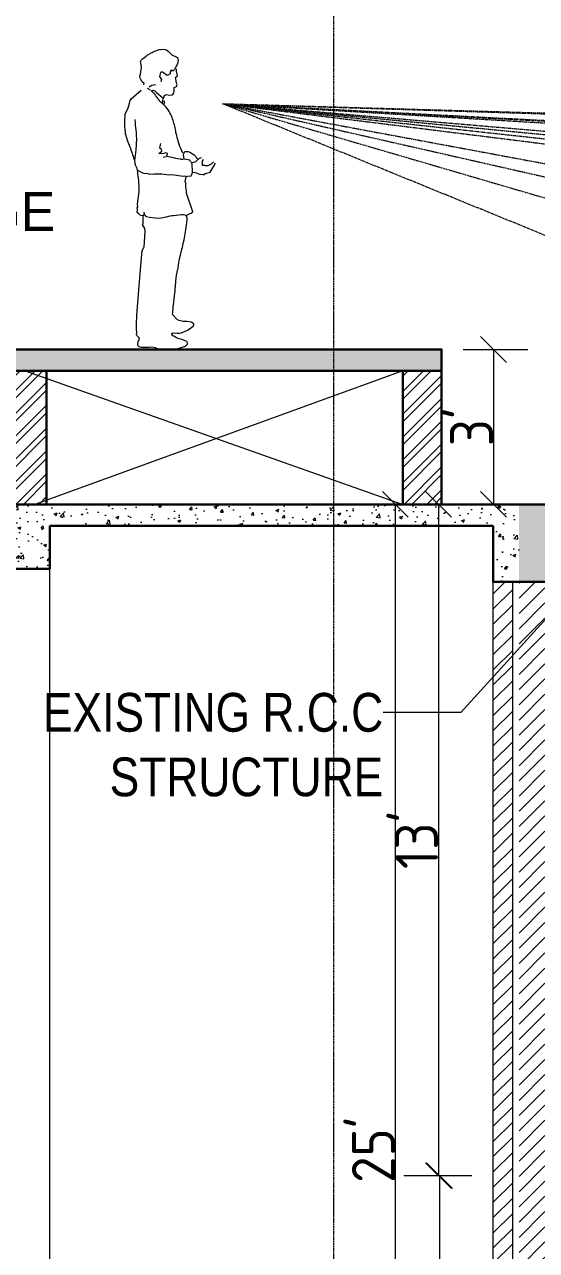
# Model space of a CAD drawing. Extents: x -95606 to 113309, y -42160 to -940.
# Drawn here: x -31482.6 to -31363.7, y -17771.3 to -17486.4 of the extents above; entities that cross this region are included whole.
import ezdxf
from ezdxf import colors
from ezdxf.entities.mleader import LeaderData, LeaderLine
from ezdxf.math import Vec2, Vec3

# ---------------------------------------------------------------- set-up
doc = ezdxf.new("R2010")
doc.units = 0
doc.header["$LTSCALE"] = 0.02
doc.header["$MEASUREMENT"] = 0
doc.header["$PDMODE"] = 3
doc.header["$PDSIZE"] = -2
doc.linetypes.add('( Dashed )', pattern=[0.75, 0.5, -0.25])
doc.linetypes.add('ACAD_ISO04W100', pattern=[30, 24, -3, 0, -3])
doc.layers.get('0').update_dxf_attribs({"linetype": 'CONTINUOUS'})
doc.layers.get('DEFPOINTS').update_dxf_attribs({"linetype": 'CONTINUOUS'})
for name, color, linetype, lineweight in [('dimension', 250, 'CONTINUOUS', 18), ('Hatch', 252, 'CONTINUOUS', 9), ('RBH CENTER LINE', 1, 'ACAD_ISO04W100', 13), ('RBH DIMENSIONS', 8, 'CONTINUOUS', 15), ('RBH TEXT', 50, 'CONTINUOUS', 13), ('RBH WALL - 0.18', 252, 'CONTINUOUS', 18), ('RBH WALL - 0.30', 7, 'CONTINUOUS', 30)]:
    doc.layers.add(name, color=color, linetype=linetype, lineweight=lineweight)
doc.styles.add('RBH TEXT40', font='ARIALN.TTF')
doc.styles.add('RBH-225', font='ARIALN.TTF', dxfattribs={"height": 225})
doc.styles.get("Standard").update_dxf_attribs({"font": 'ISOCP'})
doc.dimstyles.new('RBH DIM 01', dxfattribs={"dimtxt": 10, "dimasz": 6, "dimexe": 8, "dimexo": 5, "dimgap": 0.09, "dimtad": 1, "dimdec": 0, "dimzin": 0, "dimdsep": 46, "dimlunit": 4, "dimtxsty": 'Standard', "dimblk": 'OBLIQUE', "dimcen": 0.09, "dimclrd": 4, "dimclre": 1, "dimclrt": 2, "dimadec": 0, "dimazin": 0, "dimtfac": 1, "dimtdec": 0, "dimtofl": 0, "dimtmove": 0, "dimatfit": 3, "dimldrblk": 'OPEN30', "dimfxl": 1, "dimtolj": 1, "dimtzin": 0, "dimlwd": -1, "dimlwe": -1, "dimarcsym": 0})
pattern_1 = [(50, (-400882.442, -522400.5036), (7.172601826, -0.62752135), [0.75, -8.25]), (355, (-400882.442, -522400.5036), (-1.38751334, 7.52192134), [0.6, -6.6]), (100.4514445, (-400881.8446, -522400.556), (5.78508847, 6.89439991), [0.63740192, -7.01142112]), (46.1842, (-400882.442, -522398.504), (10.67241331, -1.65519281), [1.125, -12.375]), (96.6356355, (-400881.553, -522398.642), (9.34661946, 9.741186), [0.95610342, -10.5171376]), (351.184164, (-400882.442, -522398.504), (9.34661945, 9.741186), [0.9, -9.90000001]), (21, (-400881.442, -522399.0036), (5.96907052, -4.026188907), [0.75, -8.25]), (326, (-400881.442, -522399.0036), (2.43315332, 7.25150045), [0.6, -6.6]), (71.4514447, (-400880.945, -522399.339), (8.40222377, 3.22531153), [0.6374019, -7.01142112]), (37.5, (-400882.4423, -522400.5036), (0.121598553, 3.328938538), [0, -6.52, 0, -6.7, 0, -6.625]), (7.5, (-400882.4423, -522400.5036), (2.630695374, 3.944117119), [0, -3.82, 0, -6.37, 0, -2.525]), (327.5, (-400884.6723, -522400.5036), (5.338224362, -0.225548717), [0, -2.5, 0, -7.8, 0, -10.35]), (317.5, (-400885.6723, -522400.5036), (5.831861693, 1.001049823), [0, -3.25, 0, -5.18, 0, -7.35])]

# ---------------------------------------------------------------- blocks, each defined once
blk = doc.blocks.new('Man2')
at = {"linetype": 'Continuous'}
for points in [[(389.3, 1573.3), (389.3, 1581.7), (402.6, 1593.3), (415.5, 1612.5), (418.3, 1623.7), (415.2, 1634.9), (411.3, 1678.7), (413.8, 1689.9), (416.2, 1703.6), (418.7, 1712.3), (415.5, 1720.4), (408.5, 1727.4), (401.8, 1733.7), (394.8, 1740), (387.8, 1745.9), (381.2, 1751.5), (374.2, 1756.8), (367.2, 1761.7), (360.5, 1766.6), (353.5, 1770.8), (346.5, 1775), (339.5, 1778.5), (332.2, 1782), (325.2, 1784.8), (318.2, 1787.6), (310.8, 1790), (303.5, 1792.1), (284.5, 1793.9), (267.4, 1791.1), (256.9, 1784.8), (232.7, 1762.4), (205.4, 1753.3), (199.8, 1750.5), (197.4, 1742.1), (194.6, 1734), (198.1, 1714.8), (200.9, 1703.6), (203.7, 1697.9), (210, 1684.6), (212.4, 1676.2), (220.8, 1668.2), (226.8, 1668.5), (232, 1671.3), (235.2, 1665.7), (238, 1660.5), (235.9, 1649.3), (249.5, 1641.2), (254.8, 1638.8), (276.8, 1653.1), (282.1, 1656.3), (290.5, 1656.6), (296.1, 1653.5), (299.3, 1629), (286, 1611.8), (289.5, 1598.1)], [(265.3, 1462.6), (273.3, 1471), (270.2, 1482.3), (269.8, 1498.7), (264.2, 1509.6), (264.2, 1515.2), (257.9, 1520.4), (252.7, 1523.2), (230.6, 1522.5), (214.2, 1524.6), (207.9, 1535.5), (205.1, 1546.7), (207.2, 1568.4), (198.8, 1574), (193.2, 1576.4), (190, 1587.6), (195.6, 1595.7), (197.7, 1609.7), (200.5, 1620.9), (203, 1629.3), (191.4, 1639.5), (199.1, 1667.8), (201.6, 1681.1)], [(356.7, 1564.2), (342, 1575), (331.5, 1577.5), (320.3, 1579.9)], [(348.6, 1544.6), (367.5, 1553.3)], [(129.1, 1180.1), (136.4, 1192.7), (143.4, 1205.6), (149.7, 1218.2), (155.3, 1230.8), (160.6, 1243.8), (165.1, 1256.7), (169.3, 1270), (173.2, 1283.4), (178.8, 1300.2), (180.9, 1308.6), (183.4, 1319.8), (186.2, 1328.5), (189, 1337.3), (191.7, 1346), (194.6, 1354.8), (197.7, 1363.2), (200.9, 1371.9), (204.4, 1380.7), (208.2, 1389.1), (212.4, 1397.9), (217, 1406.6), (222.6, 1415.4), (228.5, 1424.1), (234.8, 1432.9), (242.5, 1441.6), (250.6, 1450.4), (259.7, 1459.5), (259, 1481.9), (264.9, 1484.7)], [(275.8, 1471), (280.3, 1474.5), (284.5, 1478), (288.7, 1482.3), (292.6, 1486.4), (296.5, 1491), (300.3, 1495.6), (303.8, 1500.1), (307.7, 1505), (311.5, 1509.9), (315.4, 1514.5), (319.2, 1519), (323.4, 1523.6), (328, 1527.8), (332.5, 1532), (337.8, 1535.5), (343, 1539), (334.6, 1544.2), (321.3, 1541.4), (312.9, 1535.1), (269.8, 1501.2)], [(417.6, 1121.9), (420.8, 1130.7), (423.9, 1139.8), (427.4, 1148.9), (431.3, 1158), (435.5, 1167.1), (439.3, 1176.6), (443.5, 1185.7), (447.7, 1195.1), (452.3, 1204.6), (456.5, 1214), (460.7, 1223.5), (464.9, 1233.3), (468.7, 1242.7), (472.9, 1252.5), (476.4, 1262.3), (479.9, 1272.2), (482, 1286.5), (484.5, 1297), (487.3, 1316.6), (489, 1338.3), (490.4, 1391.2), (476.1, 1423.8), (472.9, 1435), (469.1, 1456.7), (466.6, 1473.5), (460.3, 1484.3), (404, 1540.7)], [(360.2, 792.1), (368.2, 798.4), (379.1, 806.4), (378.4, 823.2), (381.2, 834.1), (378, 839.7), (380.5, 856.5), (375.6, 933.2), (377.7, 966.1), (380.1, 980.1), (381.9, 999.7), (384.7, 1010.2), (387.1, 1024.6), (389.6, 1035.1), (392, 1046.6), (396.6, 1068.7), (407.5, 1088.3), (410.3, 1102), (414.8, 1118.4), (410.6, 1179.4), (411.7, 1248.3), (413.8, 1264.8), (415.9, 1284.7), (418.7, 1301.2), (421.1, 1314.9), (423.2, 1326.1), (425.7, 1342.5), (427.8, 1361.8)], [(75.5, 1129.3), (80.7, 1132.1), (85.7, 1140.8), (96.9, 1141.2), (118.9, 1144), (121.4, 1155.5), (124.2, 1169.5), (124.2, 1177.9), (120.7, 1185.7), (117.9, 1190.9), (99, 1190.6), (87.8, 1187.4), (60.4, 1173.1), (49.9, 1164.7), (47.1, 1159), (36.3, 1147.5)], [(141.3, 1142.2), (160.2, 1142.6), (168.6, 1145.4), (182.7, 1148.5), (224, 1152.4), (223.6, 1160.8), (220.8, 1166), (220.5, 1172), (231.3, 1174.8), (242.2, 1169.9), (259, 1167.1), (273.3, 1167.4), (255.8, 1183.6), (258.3, 1192), (269.1, 1200.7), (268.8, 1211.9), (265.6, 1228)], [(-2.9, 1058.2), (-11.3, 1065.9), (-36.6, 1073.9), (-41.8, 1076.4), (-65.3, 1120.5), (-68.1, 1133.5)], [(-9.9, 1113.5), (-12.7, 1115.6), (-26.4, 1115.3), (-46, 1126.1), (-57.6, 1139.4)], [(-7.5, 1113.5), (6.9, 1113.9), (8.6, 1138.7), (3, 1149.9)], [(157.1, -4.9), (143.8, -2.1), (130.1, 0), (110.2, 2.5), (93.7, 4.6), (82.5, 7), (38, 25.2), (26.8, 36.1), (23.7, 41.3), (31.7, 52.9), (56.2, 62), (70.2, 65.1), (83.9, 67.9), (94.8, 70.7), (111.2, 79.9), (116.5, 82.6), (124.5, 91.4), (121.4, 96.7), (116.1, 99.1), (91.3, 98.4), (77.6, 100.5), (66.4, 103.3), (26.8, 124), (-1.2, 148.1), (-4, 154.1), (-4.3, 162.1), (12.1, 170.9), (37, 174), (61.8, 172.3), (84.3, 175.4), (94.4, 178.6), (127, 209.4), (126.6, 220.6), (125.9, 250.7), (120.7, 353), (122.8, 369.4), (120.3, 375.4), (121.7, 410.8), (118.2, 446.8), (114.4, 482.5), (111.2, 490.6), (110.5, 521.1), (107.4, 545.6), (103.9, 567.6), (100.4, 586.5), (97.6, 603.3), (94.4, 614.6), (90.9, 639.1), (87.8, 661.1), (84.3, 696.8), (80.1, 735), (76.2, 779.5), (78.3, 793.1), (83.9, 807.1), (61.1, 820.5), (55.9, 822.9), (47.1, 831.3), (90.9, 942.3), (93.7, 955.9), (96.2, 967.1), (98.6, 978), (100.7, 1000.4), (103.5, 1011.3), (99.7, 1041.7), (91.6, 1043.8), (71.6, 1046.6), (69.2, 1051.9), (63.2, 1068), (65.3, 1090.4), (67.8, 1101.3), (69.9, 1112.8), (72.7, 1126.5), (61.5, 1128.9), (53.1, 1131.4), (47.8, 1133.8), (27.5, 1155.5), (16.3, 1160.8)], [(138.2, 1142.2), (124.9, 1144.3)], [(242.9, 1147.5), (229.2, 1152.7)], [(-0.1, 1058.2), (18.8, 1058.9), (30, 1062.1), (38.4, 1064.9), (60.8, 1068)], [(325.9, 1039.6), (323.1, 1041.7), (304.2, 1041.4), (293, 1043.8), (256.9, 1045.9), (248.1, 1048), (201.9, 1044.2), (187.9, 1046.3), (119.3, 1042.1), (102.8, 1044.2)], [(329, 1042.1), (353.5, 1042.8), (364.4, 1045.9), (394.5, 1060.3)], [(308, 780.2), (304.9, 782.6), (252.3, 781.2), (235.9, 783.7), (222.2, 786.1), (213.8, 788.2), (202.6, 790.7), (180.5, 798.7), (169.3, 801.2), (160.9, 803.3), (144.1, 806.1), (127.7, 808.5), (114, 810.6), (102.8, 813.1), (83.9, 809.6)], [(160.2, -4.9), (198.8, -3.8), (215.2, 2.1), (237.3, 5.6), (254.1, 3.2), (270.5, 1.4), (303.8, -1), (314.3, 2.5), (322.4, 10.5), (321.7, 35.4), (319.2, 40.6), (315.7, 55), (321, 60.2), (332.2, 69), (334.6, 74.2), (334.3, 88.2), (336.7, 107.5), (338.5, 135.2), (340.2, 190.2), (336.4, 441.2), (335.3, 579.5), (326.2, 598.1), (323.8, 603.7), (323.1, 631.7), (323.8, 697.5), (326.6, 711.2), (329, 717.2), (342.3, 733.9), (339.2, 739.6), (341.3, 775.3), (340.6, 794.5), (335.3, 797.3), (337.1, 811)], [(310.8, 782.6), (321.3, 783), (332.2, 794.2)], [(357.4, 789.6), (343.7, 791.7)]]:
    blk.add_lwpolyline(points, dxfattribs=at)
blk = doc.blocks.new('_Oblique')
at = {"color": 0, "linetype": 'ByBlock', "lineweight": -2}
blk.add_line((-0.5, -0.5), (0.5, 0.5), dxfattribs=at)
blk = doc.blocks.new('*D744')
at = {"layer": 'DEFPOINTS', "color": 0, "lineweight": -2, "ltscale": 0.75, "transparency": 16777216}
for p in [(-31385.7, -17561.94), (-31385.7, -17597.94), (-31373.65, -17597.94)]:
    blk.add_point(p, dxfattribs=at)
at = {"layer": 'RBH DIMENSIONS', "color": 1, "ltscale": 0.75, "transparency": 16777216}
for p, q in [((-31380.7, -17561.94), (-31365.65, -17561.94)), ((-31380.7, -17597.94), (-31365.65, -17597.94))]:
    blk.add_line(p, q, dxfattribs=at)
at = {"layer": 'RBH DIMENSIONS', "color": 4, "ltscale": 0.75, "transparency": 16777216}
blk.add_line((-31373.65, -17561.94), (-31373.65, -17597.94), dxfattribs=at)
at = {"layer": 'RBH DIMENSIONS', "color": 4, "ltscale": 0.75, "transparency": 16777216, "xscale": 6, "yscale": 6, "zscale": 6}
for p, rotation in [((-31373.65, -17561.94), 90), ((-31373.65, -17597.94), 270)]:
    blk.add_blockref('_Oblique', p, dxfattribs=dict(at, rotation=rotation))
at = {"layer": 'RBH DIMENSIONS', "color": 2, "ltscale": 0.75, "transparency": 16777216, "insert": (-31378.74, -17579.94), "char_height": 10, "attachment_point": 5, "rotation": 90}
blk.add_mtext("\\A1;3'", dxfattribs=at)
blk = doc.blocks.new('_Open30')
at = {"color": 0, "linetype": 'ByBlock', "lineweight": -2}
for p, q in [((-1, 0.268), (0, 0)), ((0, 0), (-1, -0.268)), ((0, 0), (-1, 0))]:
    blk.add_line(p, q, dxfattribs=at)
blk = doc.blocks.new('*D719')
at = {"layer": 'DEFPOINTS', "color": 0, "lineweight": -2, "ltscale": 0.75, "transparency": 16777216}
for p in [(-31373.7, -17753.94), (-31386.2, -17897.94), (-31373.7, -17897.94)]:
    blk.add_point(p, dxfattribs=at)
at = {"layer": 'RBH DIMENSIONS', "color": 1, "ltscale": 0.75, "transparency": 16777216}
for p, q in [((-31378.7, -17753.94), (-31394.2, -17753.94)), ((-31378.7, -17897.94), (-31394.2, -17897.94))]:
    blk.add_line(p, q, dxfattribs=at)
at = {"layer": 'RBH DIMENSIONS', "color": 4, "ltscale": 0.75, "transparency": 16777216}
blk.add_line((-31386.2, -17753.94), (-31386.2, -17897.94), dxfattribs=at)
at = {"layer": 'RBH DIMENSIONS', "color": 4, "ltscale": 0.75, "transparency": 16777216, "xscale": 6, "yscale": 6, "zscale": 6}
for p, rotation in [((-31386.2, -17753.94), 90), ((-31386.2, -17897.94), 270)]:
    blk.add_blockref('_Oblique', p, dxfattribs=dict(at, rotation=rotation))
at = {"layer": 'RBH DIMENSIONS', "color": 2, "ltscale": 0.75, "transparency": 16777216, "insert": (-31391.29, -17825.94), "char_height": 10, "attachment_point": 5, "rotation": 90}
blk.add_mtext("\\A1;12'", dxfattribs=at)
blk = doc.blocks.new('*D720')
at = {"layer": 'DEFPOINTS', "color": 0, "lineweight": -2, "ltscale": 0.75, "transparency": 16777216}
for p in [(-31377.27, -17597.94), (-31386.45, -17753.94), (-31373.7, -17753.94)]:
    blk.add_point(p, dxfattribs=at)
at = {"layer": 'dimension', "color": 1, "ltscale": 0.75, "transparency": 16777216}
for p, q in [((-31382.27, -17597.94), (-31394.45, -17597.94)), ((-31378.7, -17753.94), (-31394.45, -17753.94))]:
    blk.add_line(p, q, dxfattribs=at)
at = {"layer": 'dimension', "color": 4, "ltscale": 0.75, "transparency": 16777216}
blk.add_line((-31386.45, -17597.94), (-31386.45, -17753.94), dxfattribs=at)
at = {"layer": 'dimension', "color": 4, "ltscale": 0.75, "transparency": 16777216, "xscale": 6, "yscale": 6, "zscale": 6}
for p, rotation in [((-31386.45, -17597.94), 90), ((-31386.45, -17753.94), 270)]:
    blk.add_blockref('_Oblique', p, dxfattribs=dict(at, rotation=rotation))
at = {"layer": 'dimension', "color": 2, "ltscale": 0.75, "transparency": 16777216, "insert": (-31391.54, -17675.94), "char_height": 10, "attachment_point": 5, "rotation": 90}
blk.add_mtext("\\A1;13'", dxfattribs=at)
blk = doc.blocks.new('*D721')
at = {"layer": 'DEFPOINTS', "color": 0, "lineweight": -2, "ltscale": 0.75, "transparency": 16777216}
for p in [(-31401.48, -17597.94), (-31396.45, -17597.94), (-31401.48, -17897.94)]:
    blk.add_point(p, dxfattribs=at)
at = {"layer": 'dimension', "color": 1, "ltscale": 0.75, "transparency": 16777216}
for p, q in [((-31396.48, -17597.94), (-31388.45, -17597.94)), ((-31396.48, -17897.94), (-31388.45, -17897.94))]:
    blk.add_line(p, q, dxfattribs=at)
at = {"layer": 'dimension', "color": 4, "ltscale": 0.75, "transparency": 16777216}
blk.add_line((-31396.45, -17897.94), (-31396.45, -17597.94), dxfattribs=at)
at = {"layer": 'dimension', "color": 4, "ltscale": 0.75, "transparency": 16777216, "xscale": 6, "yscale": 6, "zscale": 6}
for p, rotation in [((-31396.45, -17597.94), 90), ((-31396.45, -17897.94), 270)]:
    blk.add_blockref('_Oblique', p, dxfattribs=dict(at, rotation=rotation))
at = {"layer": 'dimension', "color": 2, "ltscale": 0.75, "transparency": 16777216, "insert": (-31401.54, -17747.94), "char_height": 10, "attachment_point": 5, "rotation": 90}
blk.add_mtext("\\A1;25'", dxfattribs=at)

msp = doc.modelspace()

# ---------------------------------------------------------------- hatches: boundary and pattern name
at = {"layer": 'Hatch', "ltscale": 0.75}
h = msp.add_hatch(dxfattribs=at)
h.set_pattern_fill('AR-CONC', color=256)
h.set_pattern_definition(pattern_1)
h.paths.add_polyline_path([(-31487.703, -17561.942), (-31634.375, -17561.942), (-31634.375, -17566.942), (-31487.703, -17566.942)])
h.paths.add_polyline_path([(-31385.703, -17561.942), (-31449.345, -17561.942), (-31449.384, -17561.946), (-31449.92, -17562.022), (-31450.77, -17561.942), (-31487.703, -17561.942), (-31487.703, -17566.942), (-31385.703, -17566.942)])
h = msp.add_hatch(dxfattribs=at)
h.set_pattern_fill('ANSI32', color=256, scale=10)
h.set_pattern_definition([(45, (-31625.59, -17574.559), (-2.65165, 2.65165), []), (45, (-31623.8222, -17574.559), (-2.65165, 2.65165), [])])
h.paths.add_polyline_path([(-31625.375, -17566.942), (-31634.375, -17566.942), (-31634.375, -17597.942), (-31625.375, -17597.942)])
h.paths.add_polyline_path([(-31579.203, -17566.942), (-31588.203, -17566.942), (-31588.203, -17597.942), (-31579.203, -17597.942)])
h.paths.add_polyline_path([(-31477.447, -17566.942), (-31482.697, -17566.942), (-31482.697, -17597.942), (-31477.447, -17597.942)])
h.paths.add_polyline_path([(-31482.697, -17566.942), (-31486.447, -17566.942), (-31486.447, -17597.942), (-31482.697, -17597.942)])
h.paths.add_polyline_path([(-31385.703, -17566.942), (-31394.703, -17566.942), (-31394.703, -17597.942), (-31385.703, -17597.942)])
h = msp.add_hatch(dxfattribs=at)
h.set_pattern_fill('AR-CONC', color=256)
h.set_pattern_definition(pattern_1)
h.paths.add_polyline_path([(-31476.703, -17602.942), (-31373.703, -17602.942), (-31373.703, -17615.942), (-31367.703, -17615.942), (-31367.703, -17597.942), (-31373.703, -17597.942), (-31487.703, -17597.942), (-31487.703, -17612.942), (-31476.703, -17612.942)])
h = msp.add_hatch(dxfattribs=at)
h.set_pattern_fill('AR-CONC', color=256)
h.set_pattern_definition(pattern_1)
h.paths.add_polyline_path([(-31186.817, -17597.942), (-31216.816, -17597.942), (-31367.703, -17597.942), (-31367.703, -17615.942), (-31361.703, -17615.942), (-31361.703, -17602.942), (-31186.817, -17602.942)])
h = msp.add_hatch(dxfattribs=at)
h.set_pattern_fill('ANSI31', color=256, scale=20)
h.set_pattern_definition([(45, (-400882.4423, -522400.5036), (-1.767766953, 1.767766953), [])])
h.paths.add_polyline_path([(-31787.703, -17753.942), (-31793.703, -17753.942), (-31793.703, -17993.942), (-31787.703, -17993.942)])
h.paths.add_polyline_path([(-31784.703, -17753.942), (-31787.703, -17753.942), (-31787.703, -17993.942), (-31784.703, -17993.942)])
h.paths.add_polyline_path([(-31784.703, -17615.942), (-31787.703, -17615.942), (-31787.703, -17753.942), (-31784.703, -17753.942)])
h.paths.add_polyline_path([(-31787.703, -17615.942), (-31793.703, -17615.942), (-31793.703, -17753.942), (-31787.703, -17753.942)])
h.paths.add_polyline_path([(-31369.203, -17615.942), (-31373.703, -17615.942), (-31373.703, -17753.942), (-31369.203, -17753.942)])
h.paths.add_polyline_path([(-31361.703, -17615.942), (-31367.703, -17615.942), (-31367.703, -17753.942), (-31361.703, -17753.942)])
h.paths.add_polyline_path([(-31361.703, -17753.942), (-31367.703, -17753.942), (-31367.703, -17993.942), (-31361.703, -17993.942), (-31361.703, -17765.942)])
h.paths.add_polyline_path([(-31369.203, -17753.942), (-31373.703, -17753.942), (-31373.703, -17993.942), (-31369.203, -17993.942)])

# ---------------------------------------------------------------- linework, layer by layer
at = {"layer": 'RBH CENTER LINE', "ltscale": 0.75}
msp.add_line((-31410.703, -18008.254), (-31410.703, -16985.003), dxfattribs=at)
at = {"layer": 'RBH DIMENSIONS', "ltscale": 0.75}
for p, q in [((-31482.453, -17566.942), (-31394.703, -17597.942)), ((-31394.703, -17566.942), (-31480.203, -17597.942))]:
    msp.add_line(p, q, dxfattribs=at)
at = {"layer": 'RBH WALL - 0.18', "ltscale": 0.75}
for p, q in [((-31476.703, -17993.942), (-31476.703, -17612.942)), ((-31373.703, -17993.942), (-31373.703, -17615.942)), ((-31369.203, -17993.942), (-31369.203, -17615.942))]:
    msp.add_line(p, q, dxfattribs=at)
at = {"layer": 'RBH WALL - 0.30', "color": 1, "linetype": '( Dashed )', "lineweight": 5, "ltscale": 0.25}
for p, q in [((-31436.589, -17504.837), (-31068.847, -17540.106)), ((-31436.589, -17504.837), (-30943.8, -17534.315)), ((-31333.742, -17546.85), (-31436.589, -17504.837)), ((-31436.589, -17504.837), (-31292.742, -17546.905)), ((-31436.589, -17504.837), (-31251.742, -17546.854)), ((-31436.589, -17504.837), (-31210.742, -17546.856)), ((-31436.589, -17504.837), (-31149.742, -17540.628)), ((-31436.589, -17504.837), (-31108.742, -17540.614)), ((-31436.589, -17504.837), (-31027.457, -17539.761)), ((-31436.589, -17504.837), (-30903.286, -17533.605)), ((-31436.589, -17504.837), (-30861.975, -17534.614)), ((-31436.589, -17504.837), (-30741.269, -17526.658)), ((-31436.589, -17504.837), (-30699.479, -17527.325)), ((-31436.589, -17504.837), (-30658.17, -17527.338))]:
    msp.add_line(p, q, dxfattribs=at)
at = {"layer": 'RBH WALL - 0.30', "ltscale": 0.75}
for p, q in [((-31477.453, -17566.942), (-31477.453, -17597.942)), ((-31394.703, -17566.942), (-31394.703, -17597.942)), ((-31394.703, -17566.942), (-31385.703, -17566.942)), ((-31385.703, -17566.942), (-31385.703, -17597.942)), ((-31793.703, -17597.942), (-31186.703, -17597.942)), ((-31373.703, -17597.942), (-31361.703, -17597.942)), ((-31476.703, -17602.942), (-31373.703, -17602.942)), ((-31476.703, -17612.942), (-31476.703, -17602.942)), ((-31373.703, -17602.942), (-31373.703, -17615.942)), ((-31488.703, -17612.942), (-31476.703, -17612.942)), ((-31373.703, -17615.942), (-31361.703, -17615.942))]:
    msp.add_line(p, q, dxfattribs=at)
for points in [[(-31634.375, -17561.942), (-31385.703, -17561.942), (-31385.703, -17597.942)], [(-31634.375, -17566.942), (-31385.703, -17566.942), (-31385.703, -17597.942)]]:
    msp.add_lwpolyline(points, dxfattribs=at)

# ---------------------------------------------------------------- block references
at = {"layer": 'dimension', "xscale": -0.03871999998996058, "yscale": 0.03871999998996059, "zscale": 0.03871999998996059, "rotation": 356.2078368081779}
msp.add_blockref('Man2', (-31443.824, -17562.233), dxfattribs=at)

# ---------------------------------------------------------------- texts
at = {"layer": 'RBH TEXT', "color": 0, "insert": (-31552.483, -17525.394), "char_height": 9, "attachment_point": 1, "style": 'RBH-225'}
msp.add_mtext_dynamic_manual_height_columns('\\pi36.252;{\\fStylus BT|b0|i0|c0|p34;STAGE }', width=111.61956, gutter_width=1, heights=[0], dxfattribs=at)

# ---------------------------------------------------------------- dimensions: what is measured, and where the dimension line sits
at = {"layer": 'dimension', "ltscale": 0.75}
for base, p1, p2, picture, middle in [((-31396.453, -17597.942), (-31401.479, -17897.942), (-31401.479, -17597.942), '*D721', (-31401.544, -17747.942)), ((-31386.453, -17753.942), (-31377.268, -17597.942), (-31373.703, -17753.942), '*D720', (-31391.543, -17675.942))]:
    dim = msp.add_linear_dim(base=base, p1=p1, p2=p2, angle=90, dimstyle='RBH DIM 01', dxfattribs=at)
    dim.commit()
    dim.dimension.update_dxf_attribs({"geometry": picture, "text_midpoint": middle})
at = {"layer": 'RBH DIMENSIONS', "ltscale": 0.75}
for base, p1, p2, picture, middle in [((-31373.653, -17597.942), (-31385.703, -17561.942), (-31385.703, -17597.942), '*D744', (-31378.743, -17579.942)), ((-31386.204, -17897.942), (-31373.703, -17753.942), (-31373.703, -17897.942), '*D719', (-31391.295, -17825.942))]:
    dim = msp.add_linear_dim(base=base, p1=p1, p2=p2, angle=90, dimstyle='RBH DIM 01', dxfattribs=at)
    dim.commit()
    dim.dimension.update_dxf_attribs({"geometry": picture, "text_midpoint": middle})

# ---------------------------------------------------------------- leaders
at = {"layer": 'RBH DIMENSIONS'}
ml = msp.add_multileader_mtext('Standard', dxfattribs=at)
ml.set_content('{\\C110;EXISTING R.C.C \\PSTRUCTURE}', color=256, style='RBH TEXT40')
ml.set_leader_properties(color=256, linetype='ByLayer', lineweight=-1)
ml.set_arrow_properties(name='OPEN30')
ml.build(insert=Vec2(0, 0))
ml.multileader.update_dxf_attribs({"dogleg_length": 17.984, "arrow_head_size": 12})
ctx = ml.context
ctx.base_point, ctx.char_height, ctx.arrow_head_size, ctx.landing_gap_size, ctx.plane_origin = Vec3(-31477.08, -17646.342), 9, 12, 0.0036, Vec3(-31301.682, -17615.72)
ctx.text_align_type = 2
notes = []
notes.append((ctx, [(0, (1, 1, 0), (-31381.282, -17646.342), (-1, 0), 17.984, [(0, [(-31340.893, -17601.765), (-31381.282, -17646.342)], 0, [])])]))
ctx.mtext.insert, ctx.mtext.alignment, ctx.mtext.flow_direction = Vec3(-31399.269, -17641.765), 3, 5
for ctx, leaders in notes:
    for number, flags, end, landing, length, lines in leaders:
        leader = LeaderData()
        leader.index, (leader.has_last_leader_line, leader.has_dogleg_vector, leader.attachment_direction) = number, flags
        leader.last_leader_point, leader.dogleg_vector, leader.dogleg_length = Vec3(end), Vec3(landing), length
        for number, points, colour, breaks in lines:
            line = LeaderLine()
            line.index, line.vertices, line.color, line.breaks = number, Vec3.list(points), colors.encode_raw_color(colour), breaks
            leader.lines.append(line)
        ctx.leaders.append(leader)

doc.saveas('drawing.dxf')
